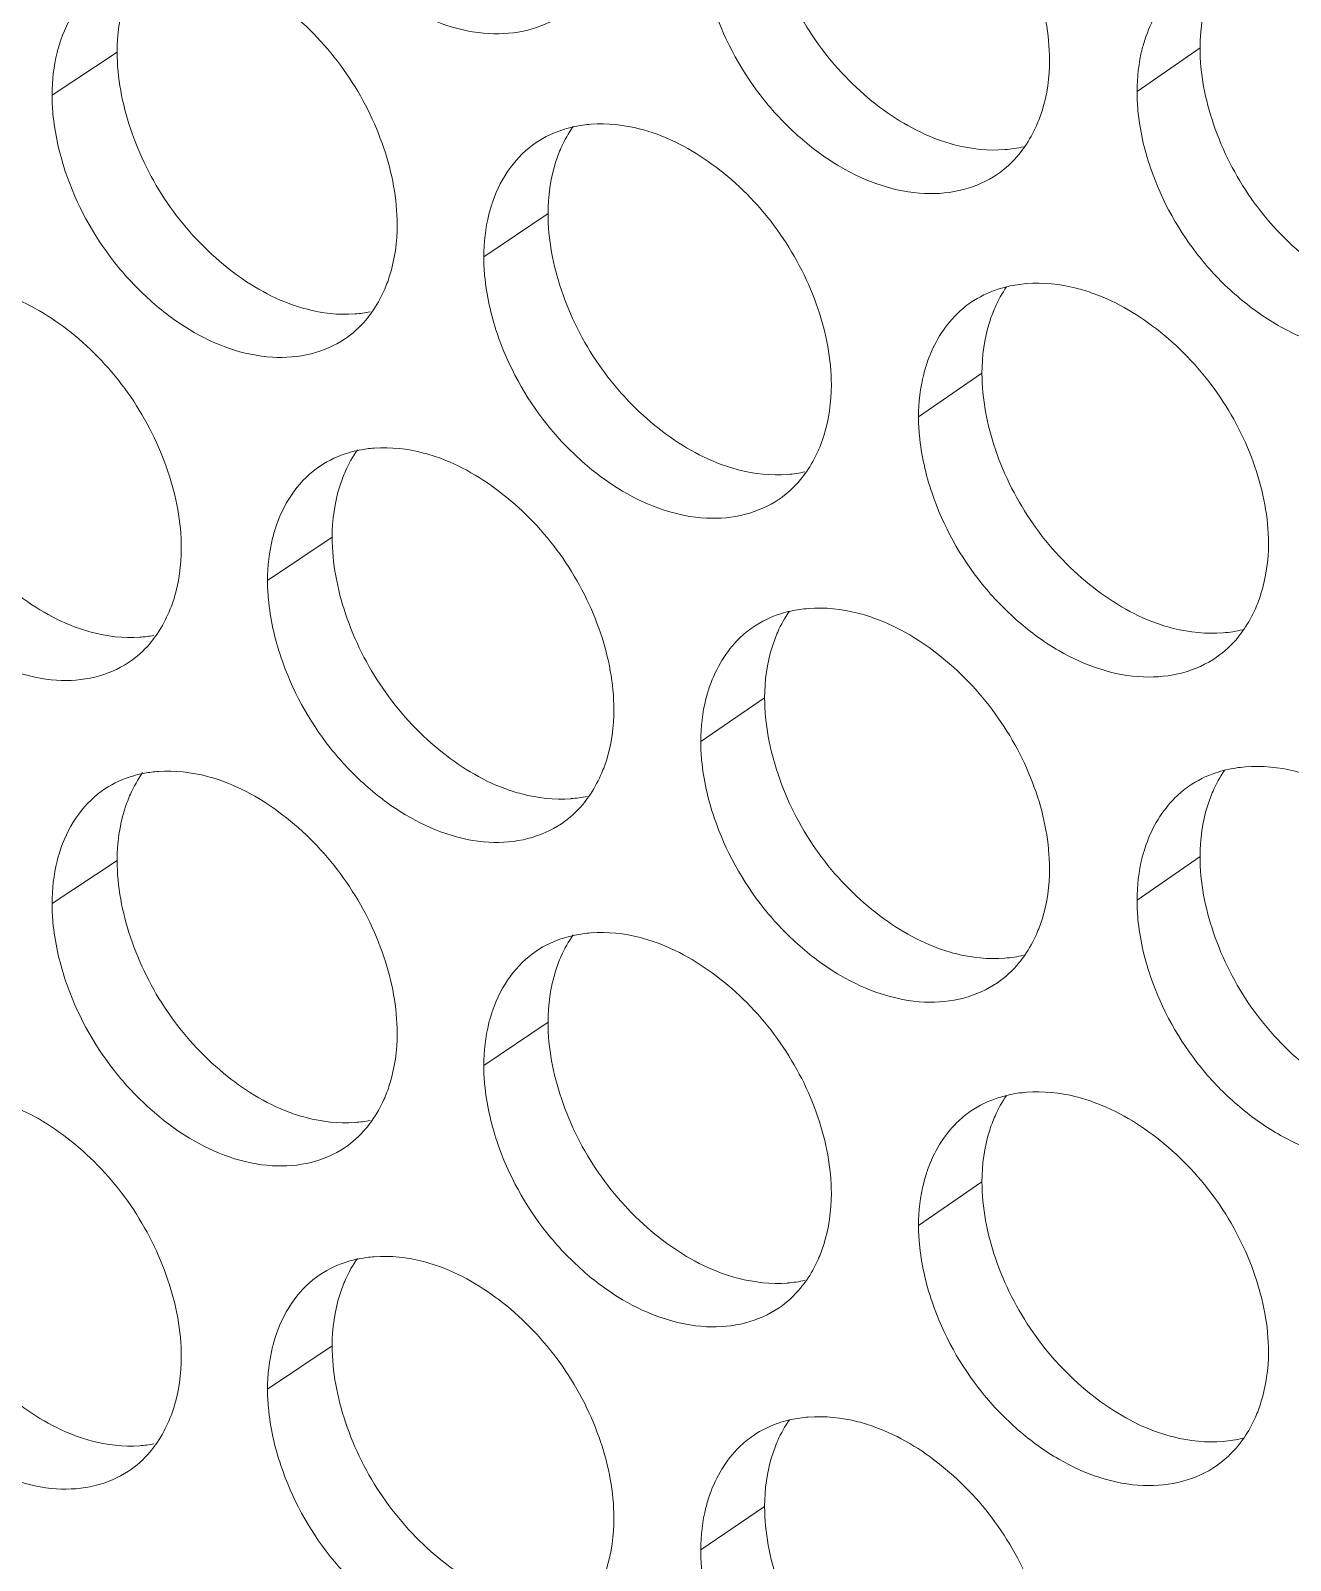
# Model space of a CAD drawing. Header units: millimetres. Extents: x 1177 to 4147, y 93 to 2194.
# Drawn here: x 2640.08 to 2652.35, y 955.27 to 970.17 of the extents above; entities that cross this region are included whole.
import ezdxf

# ---------------------------------------------------------------- set-up
doc = ezdxf.new("R2010")
doc.units = ezdxf.units.MM
doc.header["$LTSCALE"] = 0.1
doc.layers.get('0').update_dxf_attribs({"lineweight": 13})
doc.layers.add('标注', color=251, linetype='Continuous', lineweight=9)

# ---------------------------------------------------------------- blocks, each defined once
blk = doc.blocks.new('02')
at = {"layer": '标注'}
for p, q in [((4556.945, 976.988), (4556.068, 976.38)), ((4541.875, 976.931), (4540.97, 976.333)), ((4547.872, 974.683), (4546.977, 974.081)), ((4553.91, 972.462), (4553.027, 971.856)), ((4544.868, 970.179), (4543.968, 969.579)), ((4550.886, 967.944), (4549.997, 967.34)), ((4556.945, 965.738), (4556.068, 965.13)), ((4541.875, 965.681), (4540.97, 965.083)), ((4541.875, 965.681), (4540.97, 965.083)), ((4547.872, 963.433), (4546.977, 962.831)), ((4547.872, 963.433), (4546.977, 962.831)), ((4553.91, 961.212), (4553.027, 960.606)), ((4553.91, 961.212), (4553.027, 960.606)), ((4544.868, 958.929), (4543.968, 958.329)), ((4550.886, 956.694), (4549.997, 956.09))]:
    blk.add_line(p, q, dxfattribs=at)
for centre, radius, start, end in [((4548.6, 974.171), 1.76, 94.3009, 101.6849), ((4554.092, 977.331), 1.763, 274.5012, 282.9601), ((4554.669, 971.938), 1.776, 94.5239, 102.8809), ((4545.059, 975.021), 1.738, 274.1654, 281.1515), ((4545.582, 969.673), 1.752, 94.1885, 101.0843), ((4551.07, 972.804), 1.755, 274.3898, 282.359), ((4551.629, 967.426), 1.768, 94.4127, 102.2837), ((4542.068, 970.515), 1.73, 274.0522, 280.545), ((4542.574, 965.183), 1.743, 94.0754, 100.4818), ((4542.574, 965.183), 1.743, 94.0754, 100.4818), ((4548.059, 968.284), 1.746, 274.2779, 281.7562), ((4548.6, 962.921), 1.76, 94.3009, 101.6849), ((4548.6, 962.921), 1.76, 94.3009, 101.6849), ((4554.092, 966.081), 1.763, 274.5012, 282.9601), ((4554.669, 960.688), 1.776, 94.5239, 102.8809), ((4554.669, 960.688), 1.776, 94.5239, 102.8809), ((4545.059, 963.771), 1.738, 274.1654, 281.1515), ((4545.059, 963.771), 1.738, 274.1654, 281.1515), ((4545.582, 958.423), 1.752, 94.1885, 101.0843), ((4551.07, 961.554), 1.755, 274.3898, 282.359), ((4551.07, 961.554), 1.755, 274.3898, 282.359), ((4551.629, 956.176), 1.768, 94.4127, 102.2837), ((4542.068, 959.265), 1.73, 274.0522, 280.545)]:
    blk.add_arc(centre, radius, start, end, dxfattribs=at)
for points, knots in [([(4554.85, 976.819), (4554.85, 977.179), (4554.703, 977.925), (4554.182, 978.945), (4553.405, 979.783), (4552.756, 980.178), (4552.42, 980.3)], [0, 0, 0, 0, 0.241318, 0.500698, 0.759842, 1, 1, 1, 1]), ([(4544.154, 979.765), (4544.306, 979.31), (4544.659, 978.661), (4545.315, 977.969), (4546.016, 977.441), (4546.82, 977.144), (4547.586, 977.206), (4547.916, 977.349), (4548.058, 977.444)], [0, 0, 0, 0, 0.281084, 0.421471, 0.556119, 0.794437, 0.900161, 1, 1, 1, 1]), ([(4550.886, 979.194), (4550.886, 978.835), (4551.032, 978.088), (4551.549, 977.067), (4552.323, 976.228), (4552.969, 975.832), (4553.305, 975.71)], [0, 0, 0, 0, 0.241622, 0.501159, 0.760144, 1, 1, 1, 1]), ([(4541.705, 977.928), (4541.564, 977.835), (4541.31, 977.586), (4541.152, 977.271), (4541.093, 977.102)], [0, 0, 0, 0, 0.485181, 1, 1, 1, 1]), ([(4542.06, 977.856), (4542.029, 977.787), (4541.918, 977.492), (4541.875, 977.172), (4541.875, 976.931)], [0, 0, 0, 0, 0.237286, 1, 1, 1, 1]), ([(4545.772, 974.529), (4545.772, 974.889), (4545.626, 975.636), (4545.112, 976.658), (4544.343, 977.501), (4543.701, 977.902), (4543.368, 978.027)], [0, 0, 0, 0, 0.241786, 0.501627, 0.760712, 1, 1, 1, 1]), ([(4556.789, 977.965), (4556.722, 977.918), (4556.461, 977.701), (4556.28, 977.395), (4556.195, 977.154)], [0, 0, 0, 0, 0.243134, 1, 1, 1, 1]), ([(4557.126, 977.899), (4557.096, 977.831), (4556.987, 977.539), (4556.945, 977.225), (4556.945, 976.988)], [0, 0, 0, 0, 0.238208, 1, 1, 1, 1]), ([(4550.184, 977.528), (4550.338, 977.072), (4550.695, 976.422), (4551.358, 975.732), (4552.068, 975.207), (4552.881, 974.917), (4553.652, 974.988), (4553.984, 975.134), (4554.126, 975.232)], [0, 0, 0, 0, 0.280322, 0.420487, 0.555043, 0.793636, 0.899726, 1, 1, 1, 1]), ([(4541.093, 977.102), (4541.073, 977.043), (4540.999, 976.794), (4540.97, 976.531), (4540.97, 976.333)], [0, 0, 0, 0, 0.239402, 1, 1, 1, 1]), ([(4556.195, 977.154), (4556.174, 977.095), (4556.098, 976.843), (4556.068, 976.579), (4556.068, 976.38)], [0, 0, 0, 0, 0.239901, 1, 1, 1, 1]), ([(4556.945, 976.988), (4556.945, 976.629), (4557.093, 975.882), (4557.613, 974.863), (4558.393, 974.028), (4559.043, 973.636), (4559.38, 973.515)], [0, 0, 0, 0, 0.241314, 0.500547, 0.759571, 1, 1, 1, 1]), ([(4541.875, 976.931), (4541.875, 976.572), (4542.02, 975.824), (4542.531, 974.801), (4543.296, 973.956), (4543.936, 973.555), (4544.269, 973.43)], [0, 0, 0, 0, 0.24209, 0.502088, 0.761013, 1, 1, 1, 1]), ([(4554.668, 975.905), (4554.698, 975.973), (4554.808, 976.266), (4554.85, 976.582), (4554.85, 976.819)], [0, 0, 0, 0, 0.238095, 1, 1, 1, 1]), ([(4540.97, 976.333), (4540.97, 976.247), (4540.987, 975.886), (4541.068, 975.53), (4541.154, 975.27)], [0, 0, 0, 0, 0.239627, 1, 1, 1, 1]), ([(4556.068, 976.38), (4556.068, 976.293), (4556.086, 975.933), (4556.167, 975.578), (4556.256, 975.318)], [0, 0, 0, 0, 0.239836, 1, 1, 1, 1]), ([(4549.392, 975.786), (4549.315, 975.814), (4549.017, 975.908), (4548.698, 975.943), (4548.468, 975.926)], [0, 0, 0, 0, 0.264101, 1, 1, 1, 1]), ([(4548.244, 975.894), (4548.195, 975.884), (4548.007, 975.836), (4547.827, 975.753), (4547.707, 975.672)], [0, 0, 0, 0, 0.255291, 1, 1, 1, 1]), ([(4551.814, 972.299), (4551.814, 972.658), (4551.667, 973.405), (4551.148, 974.426), (4550.374, 975.265), (4549.727, 975.662), (4549.392, 975.786)], [0, 0, 0, 0, 0.241473, 0.501006, 0.760131, 1, 1, 1, 1]), ([(4553.305, 975.71), (4553.382, 975.682), (4553.681, 975.589), (4554, 975.555), (4554.23, 975.573)], [0, 0, 0, 0, 0.263742, 1, 1, 1, 1]), ([(4547.707, 975.672), (4547.569, 975.578), (4547.318, 975.331), (4547.161, 975.019), (4547.102, 974.852)], [0, 0, 0, 0, 0.485902, 1, 1, 1, 1]), ([(4548.055, 975.603), (4548.025, 975.534), (4547.914, 975.24), (4547.872, 974.922), (4547.872, 974.683)], [0, 0, 0, 0, 0.23765, 1, 1, 1, 1]), ([(4554.126, 975.232), (4554.237, 975.309), (4554.372, 975.434), (4554.481, 975.579), (4554.507, 975.617)], [0, 0, 0, 0, 0.745554, 1, 1, 1, 1]), ([(4541.154, 975.27), (4541.306, 974.815), (4541.657, 974.167), (4542.309, 973.473), (4543.006, 972.943), (4543.806, 972.643), (4544.569, 972.702), (4544.899, 972.842), (4545.04, 972.936)], [0, 0, 0, 0, 0.281468, 0.421967, 0.556662, 0.794843, 0.900382, 1, 1, 1, 1]), ([(4556.256, 975.318), (4556.412, 974.861), (4556.774, 974.211), (4557.443, 973.523), (4558.006, 973.116), (4558.601, 972.847), (4559.198, 972.741), (4559.76, 972.797), (4560.093, 972.949), (4560.235, 973.049)], [0, 0, 0, 0, 0.27906, 0.418751, 0.552974, 0.678194, 0.793225, 0.899482, 1, 1, 1, 1]), ([(4547.102, 974.852), (4547.082, 974.793), (4547.007, 974.542), (4546.977, 974.279), (4546.977, 974.081)], [0, 0, 0, 0, 0.2396, 1, 1, 1, 1]), ([(4547.872, 974.683), (4547.872, 974.323), (4548.018, 973.576), (4548.532, 972.555), (4549.303, 971.714), (4549.948, 971.316), (4550.282, 971.193)], [0, 0, 0, 0, 0.241777, 0.501467, 0.760433, 1, 1, 1, 1]), ([(4545.587, 973.606), (4545.618, 973.674), (4545.729, 973.969), (4545.772, 974.289), (4545.772, 974.529)], [0, 0, 0, 0, 0.237534, 1, 1, 1, 1]), ([(4546.977, 974.081), (4546.977, 973.994), (4546.995, 973.634), (4547.076, 973.278), (4547.163, 973.018)], [0, 0, 0, 0, 0.23971, 1, 1, 1, 1]), ([(4554.273, 973.669), (4554.226, 973.658), (4554.042, 973.608), (4553.868, 973.524), (4553.752, 973.444)], [0, 0, 0, 0, 0.254929, 1, 1, 1, 1]), ([(4555.459, 973.572), (4555.381, 973.601), (4555.08, 973.693), (4554.76, 973.727), (4554.529, 973.708)], [0, 0, 0, 0, 0.26382, 1, 1, 1, 1]), ([(4557.897, 970.097), (4557.897, 970.456), (4557.749, 971.203), (4557.227, 972.222), (4556.446, 973.058), (4555.796, 973.451), (4555.459, 973.572)], [0, 0, 0, 0, 0.241164, 0.500391, 0.759555, 1, 1, 1, 1]), ([(4542.768, 970.03), (4542.768, 970.39), (4542.622, 971.137), (4542.109, 972.16), (4541.344, 973.005), (4540.704, 973.407), (4540.371, 973.533)], [0, 0, 0, 0, 0.241944, 0.50194, 0.761004, 1, 1, 1, 1]), ([(4544.269, 973.43), (4544.346, 973.402), (4544.641, 973.307), (4544.957, 973.27), (4545.185, 973.287)], [0, 0, 0, 0, 0.264165, 1, 1, 1, 1]), ([(4553.752, 973.444), (4553.684, 973.397), (4553.42, 973.179), (4553.239, 972.872), (4553.154, 972.629)], [0, 0, 0, 0, 0.242946, 1, 1, 1, 1]), ([(4554.092, 973.376), (4554.062, 973.308), (4553.953, 973.016), (4553.91, 972.7), (4553.91, 972.462)], [0, 0, 0, 0, 0.238023, 1, 1, 1, 1]), ([(4545.04, 972.936), (4545.15, 973.01), (4545.285, 973.132), (4545.394, 973.273), (4545.42, 973.31)], [0, 0, 0, 0, 0.745425, 1, 1, 1, 1]), ([(4547.163, 973.018), (4547.317, 972.562), (4547.672, 971.913), (4548.331, 971.222), (4549.037, 970.695), (4549.845, 970.402), (4550.614, 970.468), (4550.945, 970.613), (4551.087, 970.709)], [0, 0, 0, 0, 0.280702, 0.420977, 0.555579, 0.794035, 0.899943, 1, 1, 1, 1]), ([(4553.154, 972.629), (4553.133, 972.57), (4553.057, 972.319), (4553.027, 972.055), (4553.027, 971.856)], [0, 0, 0, 0, 0.2398, 1, 1, 1, 1]), ([(4538.893, 972.441), (4538.893, 972.081), (4539.037, 971.334), (4539.546, 970.309), (4540.308, 969.463), (4540.946, 969.061), (4541.278, 968.935)], [0, 0, 0, 0, 0.242248, 0.5024, 0.761305, 1, 1, 1, 1]), ([(4551.63, 971.381), (4551.661, 971.449), (4551.771, 971.743), (4551.814, 972.06), (4551.814, 972.299)], [0, 0, 0, 0, 0.237909, 1, 1, 1, 1]), ([(4553.91, 972.462), (4553.91, 972.103), (4554.057, 971.357), (4554.576, 970.337), (4555.352, 969.499), (4556.001, 969.106), (4556.337, 968.984)], [0, 0, 0, 0, 0.241468, 0.500853, 0.759857, 1, 1, 1, 1]), ([(4553.027, 971.856), (4553.027, 971.77), (4553.045, 971.41), (4553.127, 971.054), (4553.215, 970.794)], [0, 0, 0, 0, 0.239793, 1, 1, 1, 1]), ([(4546.375, 971.278), (4546.298, 971.306), (4546, 971.401), (4545.683, 971.437), (4545.454, 971.42)], [0, 0, 0, 0, 0.264244, 1, 1, 1, 1]), ([(4545.245, 971.392), (4545.196, 971.382), (4545.005, 971.336), (4544.822, 971.253), (4544.701, 971.171)], [0, 0, 0, 0, 0.255479, 1, 1, 1, 1]), ([(4548.788, 967.785), (4548.788, 968.145), (4548.641, 968.892), (4548.125, 969.914), (4547.353, 970.755), (4546.709, 971.153), (4546.375, 971.278)], [0, 0, 0, 0, 0.241629, 0.501316, 0.760421, 1, 1, 1, 1]), ([(4544.701, 971.171), (4544.561, 971.078), (4544.309, 970.83), (4544.151, 970.516), (4544.092, 970.348)], [0, 0, 0, 0, 0.485545, 1, 1, 1, 1]), ([(4545.053, 971.101), (4545.022, 971.033), (4544.911, 970.738), (4544.868, 970.419), (4544.868, 970.179)], [0, 0, 0, 0, 0.237462, 1, 1, 1, 1]), ([(4550.282, 971.193), (4550.359, 971.165), (4550.657, 971.071), (4550.975, 971.036), (4551.205, 971.054)], [0, 0, 0, 0, 0.263881, 1, 1, 1, 1]), ([(4551.087, 970.709), (4551.198, 970.785), (4551.332, 970.91), (4551.441, 971.053), (4551.467, 971.091)], [0, 0, 0, 0, 0.745511, 1, 1, 1, 1]), ([(4538.166, 970.782), (4538.317, 970.327), (4538.665, 969.679), (4539.314, 968.984), (4540.007, 968.453), (4540.802, 968.15), (4541.563, 968.204), (4541.891, 968.342), (4542.032, 968.435)], [0, 0, 0, 0, 0.281854, 0.422466, 0.557209, 0.795252, 0.900604, 1, 1, 1, 1]), ([(4553.215, 970.794), (4553.37, 970.338), (4553.729, 969.688), (4554.396, 968.999), (4555.11, 968.475), (4555.927, 968.189), (4556.701, 968.264), (4557.033, 968.413), (4557.175, 968.512)], [0, 0, 0, 0, 0.279944, 0.419999, 0.55451, 0.793241, 0.899512, 1, 1, 1, 1]), ([(4544.092, 970.348), (4544.072, 970.289), (4543.997, 970.039), (4543.968, 969.777), (4543.968, 969.579)], [0, 0, 0, 0, 0.239501, 1, 1, 1, 1]), ([(4544.868, 970.179), (4544.868, 969.819), (4545.014, 969.072), (4545.526, 968.049), (4546.294, 967.206), (4546.937, 966.807), (4547.27, 966.683)], [0, 0, 0, 0, 0.241933, 0.501777, 0.760722, 1, 1, 1, 1]), ([(4542.582, 969.106), (4542.613, 969.174), (4542.725, 969.47), (4542.768, 969.789), (4542.768, 970.03)], [0, 0, 0, 0, 0.237376, 1, 1, 1, 1]), ([(4557.715, 969.186), (4557.745, 969.254), (4557.854, 969.545), (4557.897, 969.86), (4557.897, 970.097)], [0, 0, 0, 0, 0.23828, 1, 1, 1, 1]), ([(4543.968, 969.579), (4543.968, 969.492), (4543.986, 969.132), (4544.066, 968.775), (4544.154, 968.515)], [0, 0, 0, 0, 0.239668, 1, 1, 1, 1]), ([(4551.253, 969.153), (4551.205, 969.143), (4551.02, 969.094), (4550.843, 969.01), (4550.724, 968.929)], [0, 0, 0, 0, 0.255107, 1, 1, 1, 1]), ([(4552.42, 969.05), (4552.343, 969.079), (4552.043, 969.172), (4551.724, 969.207), (4551.493, 969.188)], [0, 0, 0, 0, 0.26396, 1, 1, 1, 1]), ([(4541.278, 968.935), (4541.354, 968.906), (4541.649, 968.81), (4541.964, 968.773), (4542.191, 968.789)], [0, 0, 0, 0, 0.264309, 1, 1, 1, 1]), ([(4550.724, 968.929), (4550.656, 968.882), (4550.391, 968.665), (4550.209, 968.356), (4550.123, 968.112)], [0, 0, 0, 0, 0.242752, 1, 1, 1, 1]), ([(4554.85, 965.569), (4554.85, 965.929), (4554.703, 966.675), (4554.182, 967.695), (4553.405, 968.533), (4552.756, 968.928), (4552.42, 969.05)], [0, 0, 0, 0, 0.241318, 0.500698, 0.759842, 1, 1, 1, 1]), ([(4556.337, 968.984), (4556.415, 968.956), (4556.715, 968.864), (4557.035, 968.831), (4557.266, 968.85)], [0, 0, 0, 0, 0.263604, 1, 1, 1, 1]), ([(4557.175, 968.512), (4557.287, 968.589), (4557.422, 968.716), (4557.531, 968.862), (4557.557, 968.9)], [0, 0, 0, 0, 0.745595, 1, 1, 1, 1]), ([(4542.032, 968.435), (4542.142, 968.508), (4542.277, 968.629), (4542.386, 968.769), (4542.412, 968.806)], [0, 0, 0, 0, 0.74538, 1, 1, 1, 1]), ([(4551.068, 968.861), (4551.038, 968.793), (4550.928, 968.499), (4550.886, 968.183), (4550.886, 967.944)], [0, 0, 0, 0, 0.237837, 1, 1, 1, 1]), ([(4544.154, 968.515), (4544.306, 968.06), (4544.659, 967.411), (4545.315, 966.719), (4546.016, 966.191), (4546.82, 965.894), (4547.586, 965.956), (4547.916, 966.099), (4548.058, 966.194)], [0, 0, 0, 0, 0.281084, 0.421471, 0.556119, 0.794437, 0.900161, 1, 1, 1, 1]), ([(4550.123, 968.112), (4550.102, 968.053), (4550.027, 967.802), (4549.997, 967.539), (4549.997, 967.34)], [0, 0, 0, 0, 0.2397, 1, 1, 1, 1]), ([(4550.886, 967.944), (4550.886, 967.585), (4551.032, 966.838), (4551.549, 965.817), (4552.323, 964.978), (4552.969, 964.582), (4553.305, 964.46)], [0, 0, 0, 0, 0.241622, 0.501159, 0.760144, 1, 1, 1, 1]), ([(4548.603, 966.865), (4548.634, 966.933), (4548.745, 967.228), (4548.788, 967.546), (4548.788, 967.785)], [0, 0, 0, 0, 0.237722, 1, 1, 1, 1]), ([(4549.997, 967.34), (4549.997, 967.253), (4550.015, 966.893), (4550.096, 966.537), (4550.184, 966.278)], [0, 0, 0, 0, 0.239751, 1, 1, 1, 1]), ([(4558.508, 966.852), (4558.429, 966.88), (4558.127, 966.972), (4557.806, 967.004), (4557.574, 966.985)], [0, 0, 0, 0, 0.263682, 1, 1, 1, 1]), ([(4542.257, 966.897), (4542.207, 966.888), (4542.013, 966.843), (4541.828, 966.76), (4541.705, 966.678)], [0, 0, 0, 0, 0.255672, 1, 1, 1, 1]), ([(4542.257, 966.897), (4542.207, 966.888), (4542.013, 966.843), (4541.828, 966.76), (4541.705, 966.678)], [0, 0, 0, 0, 0.255672, 1, 1, 1, 1]), ([(4543.368, 966.777), (4543.291, 966.806), (4542.995, 966.901), (4542.678, 966.938), (4542.45, 966.922)], [0, 0, 0, 0, 0.264388, 1, 1, 1, 1]), ([(4543.368, 966.777), (4543.291, 966.806), (4542.995, 966.901), (4542.678, 966.938), (4542.45, 966.922)], [0, 0, 0, 0, 0.264388, 1, 1, 1, 1]), ([(4545.772, 963.279), (4545.772, 963.639), (4545.626, 964.386), (4545.112, 965.408), (4544.343, 966.251), (4543.701, 966.652), (4543.368, 966.777)], [0, 0, 0, 0, 0.241786, 0.501627, 0.760712, 1, 1, 1, 1]), ([(4545.772, 963.279), (4545.772, 963.639), (4545.626, 964.386), (4545.112, 965.408), (4544.343, 966.251), (4543.701, 966.652), (4543.368, 966.777)], [0, 0, 0, 0, 0.241786, 0.501627, 0.760712, 1, 1, 1, 1]), ([(4557.303, 966.942), (4557.256, 966.931), (4557.076, 966.879), (4556.904, 966.795), (4556.789, 966.715)], [0, 0, 0, 0, 0.254756, 1, 1, 1, 1]), ([(4541.705, 966.678), (4541.564, 966.585), (4541.31, 966.336), (4541.152, 966.021), (4541.093, 965.852)], [0, 0, 0, 0, 0.485181, 1, 1, 1, 1]), ([(4541.705, 966.678), (4541.564, 966.585), (4541.31, 966.336), (4541.152, 966.021), (4541.093, 965.852)], [0, 0, 0, 0, 0.485181, 1, 1, 1, 1]), ([(4542.06, 966.606), (4542.029, 966.537), (4541.918, 966.242), (4541.875, 965.922), (4541.875, 965.681)], [0, 0, 0, 0, 0.237286, 1, 1, 1, 1]), ([(4542.06, 966.606), (4542.029, 966.537), (4541.918, 966.242), (4541.875, 965.922), (4541.875, 965.681)], [0, 0, 0, 0, 0.237286, 1, 1, 1, 1]), ([(4547.27, 966.683), (4547.347, 966.655), (4547.644, 966.56), (4547.961, 966.525), (4548.189, 966.542)], [0, 0, 0, 0, 0.264022, 1, 1, 1, 1]), ([(4548.058, 966.194), (4548.169, 966.269), (4548.303, 966.392), (4548.412, 966.535), (4548.438, 966.572)], [0, 0, 0, 0, 0.745468, 1, 1, 1, 1]), ([(4556.789, 966.715), (4556.722, 966.668), (4556.461, 966.451), (4556.28, 966.145), (4556.195, 965.904)], [0, 0, 0, 0, 0.243134, 1, 1, 1, 1]), ([(4557.126, 966.649), (4557.096, 966.581), (4556.987, 966.289), (4556.945, 965.975), (4556.945, 965.738)], [0, 0, 0, 0, 0.238208, 1, 1, 1, 1]), ([(4550.184, 966.278), (4550.338, 965.822), (4550.695, 965.172), (4551.358, 964.482), (4552.068, 963.957), (4552.881, 963.667), (4553.652, 963.738), (4553.984, 963.884), (4554.126, 963.982)], [0, 0, 0, 0, 0.280322, 0.420487, 0.555043, 0.793636, 0.899726, 1, 1, 1, 1]), ([(4556.195, 965.904), (4556.174, 965.845), (4556.098, 965.593), (4556.068, 965.329), (4556.068, 965.13)], [0, 0, 0, 0, 0.239901, 1, 1, 1, 1]), ([(4541.093, 965.852), (4541.073, 965.793), (4540.999, 965.544), (4540.97, 965.281), (4540.97, 965.083)], [0, 0, 0, 0, 0.239402, 1, 1, 1, 1]), ([(4541.093, 965.852), (4541.073, 965.793), (4540.999, 965.544), (4540.97, 965.281), (4540.97, 965.083)], [0, 0, 0, 0, 0.239402, 1, 1, 1, 1]), ([(4556.945, 965.738), (4556.945, 965.379), (4557.093, 964.632), (4557.613, 963.613), (4558.393, 962.778), (4559.043, 962.386), (4559.38, 962.265)], [0, 0, 0, 0, 0.241314, 0.500547, 0.759571, 1, 1, 1, 1]), ([(4541.875, 965.681), (4541.875, 965.322), (4542.02, 964.574), (4542.531, 963.551), (4543.296, 962.706), (4543.936, 962.305), (4544.269, 962.18)], [0, 0, 0, 0, 0.24209, 0.502088, 0.761013, 1, 1, 1, 1]), ([(4541.875, 965.681), (4541.875, 965.322), (4542.02, 964.574), (4542.531, 963.551), (4543.296, 962.706), (4543.936, 962.305), (4544.269, 962.18)], [0, 0, 0, 0, 0.24209, 0.502088, 0.761013, 1, 1, 1, 1]), ([(4554.668, 964.655), (4554.698, 964.723), (4554.808, 965.016), (4554.85, 965.332), (4554.85, 965.569)], [0, 0, 0, 0, 0.238095, 1, 1, 1, 1]), ([(4540.97, 965.083), (4540.97, 964.997), (4540.987, 964.636), (4541.068, 964.28), (4541.154, 964.02)], [0, 0, 0, 0, 0.239627, 1, 1, 1, 1]), ([(4540.97, 965.083), (4540.97, 964.997), (4540.987, 964.636), (4541.068, 964.28), (4541.154, 964.02)], [0, 0, 0, 0, 0.239627, 1, 1, 1, 1]), ([(4556.068, 965.13), (4556.068, 965.043), (4556.086, 964.683), (4556.167, 964.328), (4556.256, 964.068)], [0, 0, 0, 0, 0.239836, 1, 1, 1, 1]), ([(4548.244, 964.644), (4548.195, 964.634), (4548.007, 964.586), (4547.827, 964.503), (4547.707, 964.422)], [0, 0, 0, 0, 0.255291, 1, 1, 1, 1]), ([(4548.244, 964.644), (4548.195, 964.634), (4548.007, 964.586), (4547.827, 964.503), (4547.707, 964.422)], [0, 0, 0, 0, 0.255291, 1, 1, 1, 1]), ([(4549.392, 964.536), (4549.315, 964.564), (4549.017, 964.658), (4548.698, 964.693), (4548.468, 964.676)], [0, 0, 0, 0, 0.264101, 1, 1, 1, 1]), ([(4549.392, 964.536), (4549.315, 964.564), (4549.017, 964.658), (4548.698, 964.693), (4548.468, 964.676)], [0, 0, 0, 0, 0.264101, 1, 1, 1, 1]), ([(4547.707, 964.422), (4547.569, 964.328), (4547.318, 964.081), (4547.161, 963.769), (4547.102, 963.602)], [0, 0, 0, 0, 0.485902, 1, 1, 1, 1]), ([(4547.707, 964.422), (4547.569, 964.328), (4547.318, 964.081), (4547.161, 963.769), (4547.102, 963.602)], [0, 0, 0, 0, 0.485902, 1, 1, 1, 1]), ([(4551.814, 961.049), (4551.814, 961.408), (4551.667, 962.155), (4551.148, 963.176), (4550.374, 964.015), (4549.727, 964.412), (4549.392, 964.536)], [0, 0, 0, 0, 0.241473, 0.501006, 0.760131, 1, 1, 1, 1]), ([(4551.814, 961.049), (4551.814, 961.408), (4551.667, 962.155), (4551.148, 963.176), (4550.374, 964.015), (4549.727, 964.412), (4549.392, 964.536)], [0, 0, 0, 0, 0.241473, 0.501006, 0.760131, 1, 1, 1, 1]), ([(4553.305, 964.46), (4553.382, 964.432), (4553.681, 964.339), (4554, 964.305), (4554.23, 964.323)], [0, 0, 0, 0, 0.263742, 1, 1, 1, 1]), ([(4548.055, 964.353), (4548.025, 964.284), (4547.914, 963.99), (4547.872, 963.672), (4547.872, 963.433)], [0, 0, 0, 0, 0.23765, 1, 1, 1, 1]), ([(4548.055, 964.353), (4548.025, 964.284), (4547.914, 963.99), (4547.872, 963.672), (4547.872, 963.433)], [0, 0, 0, 0, 0.23765, 1, 1, 1, 1]), ([(4554.126, 963.982), (4554.237, 964.059), (4554.372, 964.184), (4554.481, 964.329), (4554.507, 964.367)], [0, 0, 0, 0, 0.745554, 1, 1, 1, 1]), ([(4541.154, 964.02), (4541.306, 963.565), (4541.657, 962.917), (4542.309, 962.223), (4543.006, 961.693), (4543.806, 961.393), (4544.569, 961.452), (4544.899, 961.592), (4545.04, 961.686)], [0, 0, 0, 0, 0.281468, 0.421967, 0.556662, 0.794843, 0.900382, 1, 1, 1, 1]), ([(4541.154, 964.02), (4541.306, 963.565), (4541.657, 962.917), (4542.309, 962.223), (4543.006, 961.693), (4543.806, 961.393), (4544.569, 961.452), (4544.899, 961.592), (4545.04, 961.686)], [0, 0, 0, 0, 0.281468, 0.421967, 0.556662, 0.794843, 0.900382, 1, 1, 1, 1]), ([(4556.256, 964.068), (4556.412, 963.611), (4556.774, 962.961), (4557.443, 962.273), (4558.006, 961.866), (4558.601, 961.597), (4559.198, 961.491), (4559.76, 961.547), (4560.093, 961.699), (4560.235, 961.799)], [0, 0, 0, 0, 0.27906, 0.418751, 0.552974, 0.678194, 0.793225, 0.899482, 1, 1, 1, 1]), ([(4547.102, 963.602), (4547.082, 963.543), (4547.007, 963.292), (4546.977, 963.029), (4546.977, 962.831)], [0, 0, 0, 0, 0.2396, 1, 1, 1, 1]), ([(4547.102, 963.602), (4547.082, 963.543), (4547.007, 963.292), (4546.977, 963.029), (4546.977, 962.831)], [0, 0, 0, 0, 0.2396, 1, 1, 1, 1]), ([(4547.872, 963.433), (4547.872, 963.073), (4548.018, 962.326), (4548.532, 961.305), (4549.303, 960.464), (4549.948, 960.066), (4550.282, 959.943)], [0, 0, 0, 0, 0.241777, 0.501467, 0.760433, 1, 1, 1, 1]), ([(4547.872, 963.433), (4547.872, 963.073), (4548.018, 962.326), (4548.532, 961.305), (4549.303, 960.464), (4549.948, 960.066), (4550.282, 959.943)], [0, 0, 0, 0, 0.241777, 0.501467, 0.760433, 1, 1, 1, 1]), ([(4545.587, 962.356), (4545.618, 962.424), (4545.729, 962.719), (4545.772, 963.039), (4545.772, 963.279)], [0, 0, 0, 0, 0.237534, 1, 1, 1, 1]), ([(4545.587, 962.356), (4545.618, 962.424), (4545.729, 962.719), (4545.772, 963.039), (4545.772, 963.279)], [0, 0, 0, 0, 0.237534, 1, 1, 1, 1]), ([(4546.977, 962.831), (4546.977, 962.744), (4546.995, 962.384), (4547.076, 962.028), (4547.163, 961.768)], [0, 0, 0, 0, 0.23971, 1, 1, 1, 1]), ([(4546.977, 962.831), (4546.977, 962.744), (4546.995, 962.384), (4547.076, 962.028), (4547.163, 961.768)], [0, 0, 0, 0, 0.23971, 1, 1, 1, 1]), ([(4542.768, 958.78), (4542.768, 959.14), (4542.622, 959.887), (4542.109, 960.91), (4541.344, 961.755), (4540.704, 962.157), (4540.371, 962.283)], [0, 0, 0, 0, 0.241944, 0.50194, 0.761004, 1, 1, 1, 1]), ([(4554.273, 962.419), (4554.226, 962.408), (4554.042, 962.358), (4553.868, 962.274), (4553.752, 962.194)], [0, 0, 0, 0, 0.254929, 1, 1, 1, 1]), ([(4554.273, 962.419), (4554.226, 962.408), (4554.042, 962.358), (4553.868, 962.274), (4553.752, 962.194)], [0, 0, 0, 0, 0.254929, 1, 1, 1, 1]), ([(4555.459, 962.322), (4555.381, 962.351), (4555.08, 962.443), (4554.76, 962.477), (4554.529, 962.458)], [0, 0, 0, 0, 0.26382, 1, 1, 1, 1]), ([(4555.459, 962.322), (4555.381, 962.351), (4555.08, 962.443), (4554.76, 962.477), (4554.529, 962.458)], [0, 0, 0, 0, 0.26382, 1, 1, 1, 1]), ([(4557.897, 958.847), (4557.897, 959.206), (4557.749, 959.953), (4557.227, 960.972), (4556.446, 961.808), (4555.796, 962.201), (4555.459, 962.322)], [0, 0, 0, 0, 0.241164, 0.500391, 0.759555, 1, 1, 1, 1]), ([(4557.897, 958.847), (4557.897, 959.206), (4557.749, 959.953), (4557.227, 960.972), (4556.446, 961.808), (4555.796, 962.201), (4555.459, 962.322)], [0, 0, 0, 0, 0.241164, 0.500391, 0.759555, 1, 1, 1, 1]), ([(4544.269, 962.18), (4544.346, 962.152), (4544.641, 962.057), (4544.957, 962.02), (4545.185, 962.037)], [0, 0, 0, 0, 0.264165, 1, 1, 1, 1]), ([(4544.269, 962.18), (4544.346, 962.152), (4544.641, 962.057), (4544.957, 962.02), (4545.185, 962.037)], [0, 0, 0, 0, 0.264165, 1, 1, 1, 1]), ([(4553.752, 962.194), (4553.684, 962.147), (4553.42, 961.929), (4553.239, 961.622), (4553.154, 961.379)], [0, 0, 0, 0, 0.242946, 1, 1, 1, 1]), ([(4553.752, 962.194), (4553.684, 962.147), (4553.42, 961.929), (4553.239, 961.622), (4553.154, 961.379)], [0, 0, 0, 0, 0.242946, 1, 1, 1, 1]), ([(4554.092, 962.126), (4554.062, 962.058), (4553.953, 961.766), (4553.91, 961.45), (4553.91, 961.212)], [0, 0, 0, 0, 0.238023, 1, 1, 1, 1]), ([(4554.092, 962.126), (4554.062, 962.058), (4553.953, 961.766), (4553.91, 961.45), (4553.91, 961.212)], [0, 0, 0, 0, 0.238023, 1, 1, 1, 1]), ([(4545.04, 961.686), (4545.15, 961.76), (4545.285, 961.882), (4545.394, 962.023), (4545.42, 962.06)], [0, 0, 0, 0, 0.745425, 1, 1, 1, 1]), ([(4545.04, 961.686), (4545.15, 961.76), (4545.285, 961.882), (4545.394, 962.023), (4545.42, 962.06)], [0, 0, 0, 0, 0.745425, 1, 1, 1, 1]), ([(4547.163, 961.768), (4547.317, 961.312), (4547.672, 960.663), (4548.331, 959.972), (4549.037, 959.445), (4549.845, 959.152), (4550.614, 959.218), (4550.945, 959.363), (4551.087, 959.459)], [0, 0, 0, 0, 0.280702, 0.420977, 0.555579, 0.794035, 0.899943, 1, 1, 1, 1]), ([(4547.163, 961.768), (4547.317, 961.312), (4547.672, 960.663), (4548.331, 959.972), (4549.037, 959.445), (4549.845, 959.152), (4550.614, 959.218), (4550.945, 959.363), (4551.087, 959.459)], [0, 0, 0, 0, 0.280702, 0.420977, 0.555579, 0.794035, 0.899943, 1, 1, 1, 1]), ([(4553.154, 961.379), (4553.133, 961.32), (4553.057, 961.069), (4553.027, 960.805), (4553.027, 960.606)], [0, 0, 0, 0, 0.2398, 1, 1, 1, 1]), ([(4553.154, 961.379), (4553.133, 961.32), (4553.057, 961.069), (4553.027, 960.805), (4553.027, 960.606)], [0, 0, 0, 0, 0.2398, 1, 1, 1, 1]), ([(4538.893, 961.191), (4538.893, 960.831), (4539.037, 960.084), (4539.546, 959.059), (4540.308, 958.213), (4540.946, 957.811), (4541.278, 957.685)], [0, 0, 0, 0, 0.242248, 0.5024, 0.761305, 1, 1, 1, 1]), ([(4551.63, 960.131), (4551.661, 960.199), (4551.771, 960.493), (4551.814, 960.81), (4551.814, 961.049)], [0, 0, 0, 0, 0.237909, 1, 1, 1, 1]), ([(4551.63, 960.131), (4551.661, 960.199), (4551.771, 960.493), (4551.814, 960.81), (4551.814, 961.049)], [0, 0, 0, 0, 0.237909, 1, 1, 1, 1]), ([(4553.91, 961.212), (4553.91, 960.853), (4554.057, 960.107), (4554.576, 959.087), (4555.352, 958.249), (4556.001, 957.856), (4556.337, 957.734)], [0, 0, 0, 0, 0.241468, 0.500853, 0.759857, 1, 1, 1, 1]), ([(4553.91, 961.212), (4553.91, 960.853), (4554.057, 960.107), (4554.576, 959.087), (4555.352, 958.249), (4556.001, 957.856), (4556.337, 957.734)], [0, 0, 0, 0, 0.241468, 0.500853, 0.759857, 1, 1, 1, 1]), ([(4553.027, 960.606), (4553.027, 960.52), (4553.045, 960.16), (4553.127, 959.804), (4553.215, 959.544)], [0, 0, 0, 0, 0.239793, 1, 1, 1, 1]), ([(4553.027, 960.606), (4553.027, 960.52), (4553.045, 960.16), (4553.127, 959.804), (4553.215, 959.544)], [0, 0, 0, 0, 0.239793, 1, 1, 1, 1]), ([(4546.375, 960.028), (4546.298, 960.056), (4546, 960.151), (4545.683, 960.187), (4545.454, 960.17)], [0, 0, 0, 0, 0.264244, 1, 1, 1, 1]), ([(4545.245, 960.142), (4545.196, 960.132), (4545.005, 960.086), (4544.822, 960.003), (4544.701, 959.921)], [0, 0, 0, 0, 0.255479, 1, 1, 1, 1]), ([(4548.788, 956.535), (4548.788, 956.895), (4548.641, 957.642), (4548.125, 958.664), (4547.353, 959.505), (4546.709, 959.903), (4546.375, 960.028)], [0, 0, 0, 0, 0.241629, 0.501316, 0.760421, 1, 1, 1, 1]), ([(4550.282, 959.943), (4550.359, 959.915), (4550.657, 959.821), (4550.975, 959.786), (4551.205, 959.804)], [0, 0, 0, 0, 0.263881, 1, 1, 1, 1]), ([(4550.282, 959.943), (4550.359, 959.915), (4550.657, 959.821), (4550.975, 959.786), (4551.205, 959.804)], [0, 0, 0, 0, 0.263881, 1, 1, 1, 1]), ([(4544.701, 959.921), (4544.561, 959.828), (4544.309, 959.58), (4544.151, 959.266), (4544.092, 959.098)], [0, 0, 0, 0, 0.485545, 1, 1, 1, 1]), ([(4545.053, 959.851), (4545.022, 959.783), (4544.911, 959.488), (4544.868, 959.169), (4544.868, 958.929)], [0, 0, 0, 0, 0.237462, 1, 1, 1, 1]), ([(4551.087, 959.459), (4551.198, 959.535), (4551.332, 959.66), (4551.441, 959.803), (4551.467, 959.841)], [0, 0, 0, 0, 0.745511, 1, 1, 1, 1]), ([(4551.087, 959.459), (4551.198, 959.535), (4551.332, 959.66), (4551.441, 959.803), (4551.467, 959.841)], [0, 0, 0, 0, 0.745511, 1, 1, 1, 1]), ([(4538.166, 959.532), (4538.317, 959.077), (4538.665, 958.429), (4539.314, 957.734), (4540.007, 957.203), (4540.802, 956.9), (4541.563, 956.954), (4541.891, 957.092), (4542.032, 957.185)], [0, 0, 0, 0, 0.281854, 0.422466, 0.557209, 0.795252, 0.900604, 1, 1, 1, 1]), ([(4553.215, 959.544), (4553.37, 959.088), (4553.729, 958.438), (4554.396, 957.749), (4555.11, 957.225), (4555.927, 956.939), (4556.701, 957.014), (4557.033, 957.163), (4557.175, 957.262)], [0, 0, 0, 0, 0.279944, 0.419999, 0.55451, 0.793241, 0.899512, 1, 1, 1, 1]), ([(4553.215, 959.544), (4553.37, 959.088), (4553.729, 958.438), (4554.396, 957.749), (4555.11, 957.225), (4555.927, 956.939), (4556.701, 957.014), (4557.033, 957.163), (4557.175, 957.262)], [0, 0, 0, 0, 0.279944, 0.419999, 0.55451, 0.793241, 0.899512, 1, 1, 1, 1]), ([(4544.092, 959.098), (4544.072, 959.039), (4543.997, 958.789), (4543.968, 958.527), (4543.968, 958.329)], [0, 0, 0, 0, 0.239501, 1, 1, 1, 1]), ([(4544.868, 958.929), (4544.868, 958.569), (4545.014, 957.822), (4545.526, 956.799), (4546.294, 955.956), (4546.937, 955.557), (4547.27, 955.433)], [0, 0, 0, 0, 0.241933, 0.501777, 0.760722, 1, 1, 1, 1]), ([(4542.582, 957.856), (4542.613, 957.924), (4542.725, 958.22), (4542.768, 958.539), (4542.768, 958.78)], [0, 0, 0, 0, 0.237376, 1, 1, 1, 1]), ([(4557.715, 957.936), (4557.745, 958.004), (4557.854, 958.295), (4557.897, 958.61), (4557.897, 958.847)], [0, 0, 0, 0, 0.23828, 1, 1, 1, 1]), ([(4557.715, 957.936), (4557.745, 958.004), (4557.854, 958.295), (4557.897, 958.61), (4557.897, 958.847)], [0, 0, 0, 0, 0.23828, 1, 1, 1, 1]), ([(4543.968, 958.329), (4543.968, 958.242), (4543.986, 957.882), (4544.066, 957.525), (4544.154, 957.265)], [0, 0, 0, 0, 0.239668, 1, 1, 1, 1]), ([(4551.253, 957.903), (4551.205, 957.893), (4551.02, 957.844), (4550.843, 957.76), (4550.724, 957.679)], [0, 0, 0, 0, 0.255107, 1, 1, 1, 1]), ([(4552.42, 957.8), (4552.343, 957.829), (4552.043, 957.922), (4551.724, 957.957), (4551.493, 957.938)], [0, 0, 0, 0, 0.26396, 1, 1, 1, 1]), ([(4541.278, 957.685), (4541.354, 957.656), (4541.649, 957.56), (4541.964, 957.523), (4542.191, 957.539)], [0, 0, 0, 0, 0.264309, 1, 1, 1, 1]), ([(4550.724, 957.679), (4550.656, 957.632), (4550.391, 957.415), (4550.209, 957.106), (4550.123, 956.862)], [0, 0, 0, 0, 0.242752, 1, 1, 1, 1]), ([(4551.068, 957.611), (4551.038, 957.543), (4550.928, 957.249), (4550.886, 956.933), (4550.886, 956.694)], [0, 0, 0, 0, 0.237837, 1, 1, 1, 1]), ([(4554.85, 954.319), (4554.85, 954.679), (4554.703, 955.425), (4554.182, 956.445), (4553.405, 957.283), (4552.756, 957.678), (4552.42, 957.8)], [0, 0, 0, 0, 0.241318, 0.500698, 0.759842, 1, 1, 1, 1]), ([(4556.337, 957.734), (4556.415, 957.706), (4556.715, 957.614), (4557.035, 957.581), (4557.266, 957.6)], [0, 0, 0, 0, 0.263604, 1, 1, 1, 1]), ([(4556.337, 957.734), (4556.415, 957.706), (4556.715, 957.614), (4557.035, 957.581), (4557.266, 957.6)], [0, 0, 0, 0, 0.263604, 1, 1, 1, 1]), ([(4557.175, 957.262), (4557.287, 957.339), (4557.422, 957.466), (4557.531, 957.612), (4557.557, 957.65)], [0, 0, 0, 0, 0.745595, 1, 1, 1, 1]), ([(4557.175, 957.262), (4557.287, 957.339), (4557.422, 957.466), (4557.531, 957.612), (4557.557, 957.65)], [0, 0, 0, 0, 0.745595, 1, 1, 1, 1]), ([(4542.032, 957.185), (4542.142, 957.258), (4542.277, 957.379), (4542.386, 957.519), (4542.412, 957.556)], [0, 0, 0, 0, 0.74538, 1, 1, 1, 1]), ([(4544.154, 957.265), (4544.306, 956.81), (4544.659, 956.161), (4545.315, 955.469), (4546.016, 954.941), (4546.82, 954.644), (4547.586, 954.706), (4547.916, 954.849), (4548.058, 954.944)], [0, 0, 0, 0, 0.281084, 0.421471, 0.556119, 0.794437, 0.900161, 1, 1, 1, 1]), ([(4550.123, 956.862), (4550.102, 956.803), (4550.027, 956.552), (4549.997, 956.289), (4549.997, 956.09)], [0, 0, 0, 0, 0.2397, 1, 1, 1, 1]), ([(4550.886, 956.694), (4550.886, 956.335), (4551.032, 955.588), (4551.549, 954.567), (4552.323, 953.728), (4552.969, 953.332), (4553.305, 953.21)], [0, 0, 0, 0, 0.241622, 0.501159, 0.760144, 1, 1, 1, 1]), ([(4548.603, 955.615), (4548.634, 955.683), (4548.745, 955.978), (4548.788, 956.296), (4548.788, 956.535)], [0, 0, 0, 0, 0.237722, 1, 1, 1, 1]), ([(4549.997, 956.09), (4549.997, 956.003), (4550.015, 955.643), (4550.096, 955.287), (4550.184, 955.028)], [0, 0, 0, 0, 0.239751, 1, 1, 1, 1])]:
    blk.add_open_spline(points, degree=3, knots=knots, dxfattribs=at)
for points in [[(4548.22, 975.896), (4548.156, 975.804), (4548.101, 975.705), (4548.055, 975.603)], [(4554.507, 975.617), (4554.569, 975.707), (4554.623, 975.804), (4554.668, 975.905)], [(4545.42, 973.31), (4545.485, 973.403), (4545.541, 973.502), (4545.587, 973.606)], [(4554.253, 973.665), (4554.19, 973.575), (4554.137, 973.477), (4554.092, 973.376)], [(4545.22, 971.397), (4545.155, 971.305), (4545.099, 971.205), (4545.053, 971.101)], [(4551.467, 971.091), (4551.531, 971.182), (4551.585, 971.28), (4551.63, 971.381)], [(4542.412, 968.806), (4542.479, 968.9), (4542.535, 969.001), (4542.582, 969.106)], [(4551.231, 969.152), (4551.168, 969.061), (4551.114, 968.963), (4551.068, 968.861)], [(4557.557, 968.9), (4557.618, 968.99), (4557.671, 969.086), (4557.715, 969.186)], [(4557.266, 968.85), (4557.358, 968.857), (4557.449, 968.872), (4557.539, 968.893)], [(4557.574, 966.985), (4557.483, 966.978), (4557.392, 966.964), (4557.303, 966.942)], [(4542.23, 966.905), (4542.163, 966.812), (4542.107, 966.711), (4542.06, 966.606)], [(4542.23, 966.905), (4542.163, 966.812), (4542.107, 966.711), (4542.06, 966.606)], [(4548.438, 966.572), (4548.503, 966.664), (4548.558, 966.763), (4548.603, 966.865)], [(4557.284, 966.935), (4557.223, 966.845), (4557.17, 966.749), (4557.126, 966.649)], [(4548.22, 964.646), (4548.156, 964.554), (4548.101, 964.455), (4548.055, 964.353)], [(4548.22, 964.646), (4548.156, 964.554), (4548.101, 964.455), (4548.055, 964.353)], [(4554.507, 964.367), (4554.569, 964.457), (4554.623, 964.554), (4554.668, 964.655)], [(4545.42, 962.06), (4545.485, 962.153), (4545.541, 962.252), (4545.587, 962.356)], [(4545.42, 962.06), (4545.485, 962.153), (4545.541, 962.252), (4545.587, 962.356)], [(4554.253, 962.415), (4554.19, 962.325), (4554.137, 962.227), (4554.092, 962.126)], [(4554.253, 962.415), (4554.19, 962.325), (4554.137, 962.227), (4554.092, 962.126)], [(4545.22, 960.147), (4545.155, 960.055), (4545.099, 959.955), (4545.053, 959.851)], [(4551.467, 959.841), (4551.531, 959.932), (4551.585, 960.03), (4551.63, 960.131)], [(4551.467, 959.841), (4551.531, 959.932), (4551.585, 960.03), (4551.63, 960.131)], [(4542.412, 957.556), (4542.479, 957.65), (4542.535, 957.751), (4542.582, 957.856)], [(4551.231, 957.902), (4551.168, 957.811), (4551.114, 957.713), (4551.068, 957.611)], [(4557.557, 957.65), (4557.618, 957.74), (4557.671, 957.836), (4557.715, 957.936)], [(4557.557, 957.65), (4557.618, 957.74), (4557.671, 957.836), (4557.715, 957.936)], [(4557.266, 957.6), (4557.358, 957.607), (4557.449, 957.622), (4557.539, 957.643)], [(4557.266, 957.6), (4557.358, 957.607), (4557.449, 957.622), (4557.539, 957.643)]]:
    blk.add_open_spline(points, degree=3, dxfattribs=at)

msp = doc.modelspace()

# ---------------------------------------------------------------- block references
at = {"xscale": 0.7, "yscale": 0.7, "zscale": 0.7}
msp.add_blockref('02', (-538.391, 286.112), dxfattribs=at)

doc.saveas('drawing.dxf')
